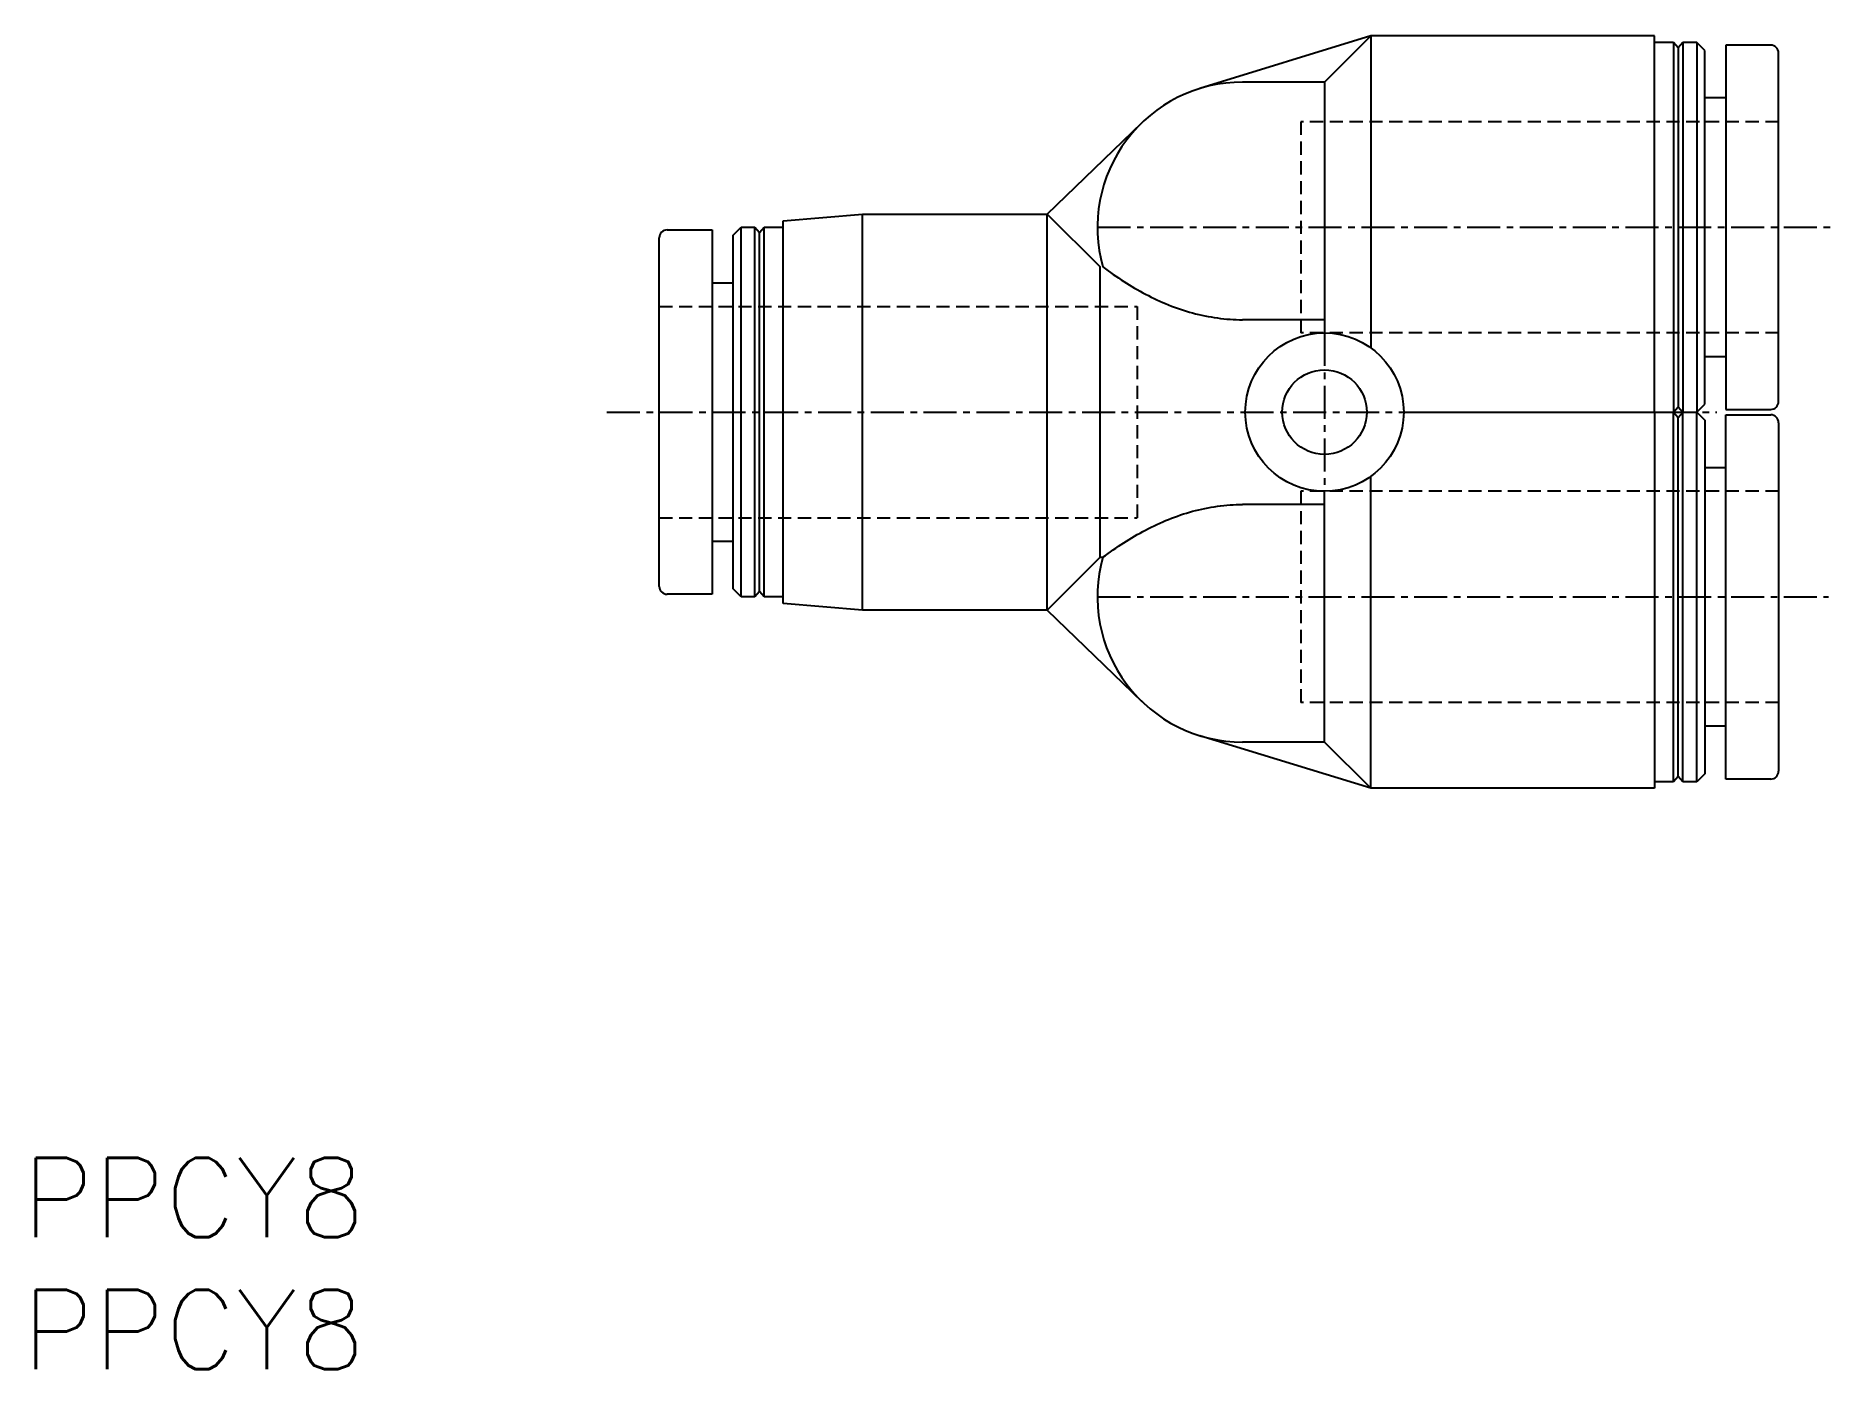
# Model space of a CAD drawing. Extents: x 0.5 to 68.5, y 0 to 50.5.
import ezdxf

# ---------------------------------------------------------------- set-up
doc = ezdxf.new("R2010")
doc.units = 0
doc.linetypes.add('CENTER', pattern=[2, 1.25, -0.25, 0.25, -0.25])
doc.linetypes.add('DASHED', pattern=[0.75, 0.5, -0.25])
doc.layers.get('0').update_dxf_attribs({"linetype": 'CONTINUOUS'})
doc.layers.add('CENTER', color=1, linetype='CENTER')
doc.styles.get("Standard").update_dxf_attribs({"font": 'txt.shx'})

# ---------------------------------------------------------------- blocks, each defined once
blk = doc.blocks.new('*U7')
at = {"color": 7, "linetype": 'CONTINUOUS'}
blk.add_text('PPCY8', height=3, dxfattribs=at).set_placement((0, 0))
blk = doc.blocks.new('*U8')
at = {"color": 7, "linetype": 'CONTINUOUS'}
blk.add_text('PPCY8', height=3, dxfattribs=at).set_placement((0, 5))

msp = doc.modelspace()

# ---------------------------------------------------------------- linework, layer by layer
at = {"color": 7, "linetype": 'CONTINUOUS'}
for p, q in [((51.074, 50.498), (44.604, 48.504)), ((51.074, 50.498), (49.324, 48.748)), ((51.074, 50.498), (51.074, 38.685)), ((61.824, 50.498), (51.074, 50.498)), ((61.824, 36.248), (61.824, 50.498)), ((62.549, 50.248), (61.824, 50.248)), ((62.549, 50.248), (62.549, 36.248)), ((62.724, 50.048), (62.549, 50.248)), ((62.899, 50.248), (62.724, 50.048)), ((62.724, 50.048), (62.724, 36.448)), ((62.899, 50.248), (62.899, 36.248)), ((63.424, 50.248), (62.899, 50.248)), ((63.424, 50.248), (63.424, 36.248)), ((63.724, 49.948), (63.424, 50.248)), ((63.724, 36.548), (63.724, 49.948)), ((64.524, 50.148), (64.524, 36.348)), ((66.224, 50.148), (64.524, 50.148)), ((66.524, 36.648), (66.524, 49.848)), ((49.324, 48.748), (46.224, 48.748)), ((49.324, 48.748), (49.324, 39.248)), ((64.524, 48.148), (63.724, 48.148)), ((38.824, 43.748), (42.404, 47.205)), ((28.824, 43.498), (31.824, 43.748)), ((28.824, 28.998), (28.824, 43.498)), ((31.824, 43.748), (38.824, 43.748)), ((31.824, 28.748), (31.824, 43.748)), ((38.824, 43.748), (40.824, 41.748)), ((38.824, 28.748), (38.824, 43.748)), ((24.124, 29.648), (24.124, 42.848)), ((24.424, 43.148), (26.124, 43.148)), ((26.124, 43.148), (26.124, 29.348)), ((26.924, 42.948), (27.224, 43.248)), ((26.924, 29.548), (26.924, 42.948)), ((27.224, 43.248), (27.749, 43.248)), ((27.224, 29.248), (27.224, 43.248)), ((27.749, 43.248), (27.924, 43.048)), ((27.749, 29.248), (27.749, 43.248)), ((27.924, 43.048), (28.099, 43.248)), ((27.924, 29.448), (27.924, 43.048)), ((28.099, 43.248), (28.824, 43.248)), ((28.099, 29.248), (28.099, 43.248)), ((40.824, 30.748), (40.824, 41.748)), ((26.124, 41.148), (26.924, 41.148)), ((49.324, 39.748), (46.224, 39.748)), ((63.724, 38.348), (64.524, 38.348)), ((52.324, 36.248), (62.549, 36.248)), ((61.824, 36.248), (61.824, 21.998)), ((62.549, 36.248), (62.724, 36.448)), ((62.549, 36.248), (62.724, 36.048)), ((62.549, 22.248), (62.549, 36.248)), ((62.724, 36.448), (62.899, 36.248)), ((62.724, 36.048), (62.899, 36.248)), ((62.724, 22.448), (62.724, 36.048)), ((62.899, 36.248), (63.424, 36.248)), ((62.899, 22.248), (62.899, 36.248)), ((63.424, 36.248), (63.724, 36.548)), ((63.424, 36.248), (63.724, 35.948)), ((63.424, 22.248), (63.424, 36.248)), ((64.524, 36.348), (66.224, 36.348)), ((64.524, 36.148), (66.224, 36.148)), ((64.524, 22.348), (64.524, 36.148)), ((63.724, 35.948), (63.724, 22.548)), ((66.524, 35.848), (66.524, 22.648)), ((63.724, 34.148), (64.524, 34.148)), ((51.074, 21.998), (51.074, 33.811)), ((49.324, 32.748), (46.224, 32.748)), ((49.324, 23.748), (49.324, 33.248)), ((26.924, 31.348), (26.124, 31.348)), ((40.824, 30.748), (38.824, 28.748)), ((40.824, 30.748), (40.933, 30.748)), ((26.124, 29.348), (24.424, 29.348)), ((27.224, 29.248), (26.924, 29.548)), ((27.749, 29.248), (27.224, 29.248)), ((27.924, 29.448), (27.749, 29.248)), ((28.099, 29.248), (27.924, 29.448)), ((28.824, 29.248), (28.099, 29.248)), ((31.824, 28.748), (28.824, 28.998)), ((38.824, 28.748), (31.824, 28.748)), ((38.824, 28.748), (42.404, 25.292)), ((51.074, 21.998), (44.604, 23.992)), ((64.524, 24.348), (63.724, 24.348)), ((49.324, 23.748), (46.224, 23.748)), ((51.074, 21.998), (49.324, 23.748)), ((62.724, 22.448), (62.549, 22.248)), ((62.899, 22.248), (62.724, 22.448)), ((63.724, 22.548), (63.424, 22.248)), ((61.824, 21.998), (51.074, 21.998)), ((62.549, 22.248), (61.824, 22.248)), ((63.424, 22.248), (62.899, 22.248)), ((66.224, 22.348), (64.524, 22.348))]:
    msp.add_line(p, q, dxfattribs=at)
at = {"color": 3, "linetype": 'DASHED'}
for p, q in [((48.424, 47.248), (48.424, 39.248)), ((66.524, 47.248), (48.424, 47.248)), ((24.124, 40.248), (42.224, 40.248)), ((42.224, 40.248), (42.224, 32.248)), ((66.524, 39.248), (48.424, 39.248)), ((48.424, 33.248), (48.424, 25.248)), ((66.524, 33.248), (48.424, 33.248)), ((24.124, 32.248), (42.224, 32.248)), ((66.524, 25.248), (48.424, 25.248))]:
    msp.add_line(p, q, dxfattribs=at)
at = {"color": 7, "linetype": 'CONTINUOUS'}
for points in [[(40.933, 41.748, 0.02109), (41.719, 41.198, 0.021379), (42.547, 40.714, 0.025789), (43.417, 40.31, 0.029374), (44.327, 40.005, 0.03199), (45.268, 39.814, 0.033984), (46.224, 39.748)], [(40.933, 41.748, 0.02109), (41.719, 41.198, 0.021379), (42.547, 40.714, 0.025789), (43.417, 40.31, 0.029374), (44.327, 40.005, 0.03199), (45.268, 39.814, 0.033984), (46.224, 39.748)], [(40.933, 30.748, -0.02109), (41.719, 31.298, -0.021378), (42.547, 31.782, -0.025792), (43.417, 32.186, -0.029372), (44.327, 32.491, -0.031988), (45.268, 32.682, -0.033985), (46.224, 32.748)], [(40.933, 30.748, -0.02109), (41.719, 31.298, -0.021378), (42.547, 31.782, -0.025792), (43.417, 32.186, -0.029372), (44.327, 32.491, -0.031988), (45.268, 32.682, -0.033985), (46.224, 32.748)]]:
    msp.add_lwpolyline(points, format="xyb", dxfattribs=at)
for radius in [3, 1.6]:
    msp.add_circle((49.324, 36.248), radius, dxfattribs=at)
for centre, radius, start, end in [((66.224, 49.848), 0.3, 360, 89.9999), ((46.224, 43.248), 5.5, 90.00001, 195.82661), ((24.424, 42.848), 0.3, 90, 180), ((66.224, 36.648), 0.3, 270, 360), ((66.224, 35.848), 0.3, 0, 90), ((46.224, 29.248), 5.5, 164.17339, 270), ((24.424, 29.648), 0.3, 180, 270), ((66.224, 22.648), 0.3, 270.00034, 0)]:
    msp.add_arc(centre, radius, start, end, dxfattribs=at)
msp.add_point((49.324, 33.248), dxfattribs=at)
at = {"layer": 'CENTER', "color": 1, "linetype": 'CENTER'}
for p, q in [((40.724, 43.248), (68.475, 43.248)), ((49.324, 39.248), (49.324, 33.248)), ((22.14, 36.248), (64.19, 36.248)), ((40.724, 29.248), (68.41, 29.248))]:
    msp.add_line(p, q, dxfattribs=at)

# ---------------------------------------------------------------- block references
at = {"color": 7, "linetype": 'CONTINUOUS'}
for name in ['*U8', '*U7']:
    msp.add_blockref(name, (0, 0), dxfattribs=at)

doc.saveas('drawing.dxf')
